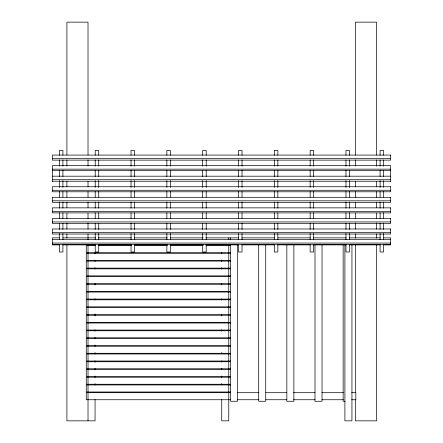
<?xml version="1.0" encoding="UTF-8"?>
<svg xmlns="http://www.w3.org/2000/svg" width="443" height="443" viewBox="0 0 443 443"><rect width="100%" height="100%" fill="white"/><g stroke="black" fill="none" stroke-linecap="round" stroke-linejoin="round"><path stroke-width="0.66" d="M52.352 158.6L390.648 158.6M52.352 169.154L390.648 169.154M52.352 170.677L390.648 170.677M52.352 176.192L390.648 176.192M52.352 179.708L390.648 179.708M52.352 181.237L390.648 181.237M52.352 190.268L390.648 190.268M52.352 200.823L390.648 200.823M52.352 211.383L390.648 211.383M52.352 221.937L390.648 221.937M52.352 232.497L390.648 232.497M59.268 237.863L52.352 237.863L52.352 244.901L59.268 244.901M62.729 237.863L95.61 237.863M98.368 237.863L131.488 237.863M134.251 237.863L167.371 237.863M170.129 237.863L203.248 237.863M205.934 237.863L238.456 237.863M241.911 237.863L274.422 237.863M277.855 237.863L310.399 237.863M313.107 237.863L346.376 237.863M349.139 237.863L380.271 237.863M383.732 237.863L390.648 237.863L390.648 244.901L383.732 244.901M52.352 239.536L390.648 239.536M52.352 243.052L390.648 243.052M52.352 244.575L390.648 244.575M62.729 244.901L95.61 244.901M98.368 244.901L131.488 244.901M134.251 244.901L167.371 244.901M170.129 244.901L203.248 244.901M205.934 244.901L238.456 244.901M241.911 244.901L274.422 244.901M277.855 244.901L310.399 244.901M313.107 244.901L346.376 244.901M349.139 244.901L380.271 244.901M95.61 245.605L86.258 245.605L86.258 252.643L230.537 252.643M98.368 245.605L131.488 245.605M134.251 245.605L167.371 245.605M170.129 245.605L203.248 245.605M206.006 245.605L230.537 245.605M230.537 253.346L86.258 253.346L86.258 260.384L230.537 260.384M230.537 261.088L86.258 261.088L86.258 268.126L230.537 268.126M230.537 268.829L86.258 268.829L86.258 275.867L230.537 275.867M230.537 276.57L86.258 276.57L86.258 283.609L230.537 283.609M230.537 284.312L86.258 284.312L86.258 291.35L230.537 291.35M230.537 292.053L86.258 292.053L86.258 299.091L230.537 299.091M230.537 299.795L86.258 299.795L86.258 306.833L230.537 306.833M230.537 307.542L86.258 307.542L86.258 314.574L230.537 314.574M230.537 315.283L86.258 315.283L86.258 322.321L230.537 322.321M230.537 323.025L86.258 323.025L86.258 330.063L230.537 330.063M230.537 330.766L86.258 330.766L86.258 337.804L230.537 337.804M230.537 338.507L86.258 338.507L86.258 345.546L230.537 345.546M230.537 346.249L86.258 346.249L86.258 353.287L230.537 353.287M230.537 353.99L86.258 353.99L86.258 361.028L230.537 361.028M230.537 361.732L86.258 361.732L86.258 368.77L230.537 368.77M230.537 369.473L86.258 369.473L86.258 376.511L230.537 376.511M230.537 377.214L86.258 377.214L86.258 384.253L230.537 384.253M230.537 384.956L86.258 384.956L86.258 391.994L230.537 391.994M230.626 392.697L86.258 392.697L86.258 399.736L230.626 399.736M237.542 392.697L258.983 392.697M265.9 392.697L286.654 392.697M293.571 392.697L315.012 392.697M321.928 392.697L343.369 392.697M351.67 392.697L355.823 392.697L355.823 399.736L351.67 399.736M237.542 399.736L258.983 399.736M265.9 399.736L286.654 399.736M293.571 399.736L315.012 399.736M321.928 399.736L343.369 399.736M345.064 401.264L343.142 401.264L343.142 244.497M390.648 181.719L390.648 165.638L52.352 165.638L52.352 181.719M383.61 155.233L383.61 150.421L380.094 150.421L380.094 155.233M383.61 159.923L383.61 166.23M383.61 170.234L383.61 176.535M383.61 180.661L383.61 187.411M383.61 191.537L383.61 197.152M383.61 201.964L383.61 208.149M383.61 212.839L383.61 218.454M383.61 223.145L383.61 229.452M383.61 233.455L383.61 239.757M383.61 244.447L383.61 252.006L380.094 252.006L380.094 244.447M380.094 159.923L380.094 166.23M380.094 170.234L380.094 176.535M380.094 180.661L380.094 187.411M380.094 191.537L380.094 197.152M380.094 201.964L380.094 208.149M380.094 212.839L380.094 218.454M380.094 223.145L380.094 229.452M380.094 233.455L380.094 239.757M376.572 155.05L376.572 22.15L355.463 22.15L355.463 155.05M376.572 159.895L376.572 166.125M376.572 181.353L376.572 186.891M376.572 191.736L376.572 197.273M376.572 202.119L376.572 207.656M376.572 213.194L376.572 218.731M376.572 222.884L376.572 229.114M376.572 233.959L376.572 238.112M376.572 245.034L376.572 420.85L355.463 420.85L355.463 399.392M355.463 159.895L355.463 166.125M355.463 181.353L355.463 186.891M355.463 191.736L355.463 197.273M355.463 202.119L355.463 207.656M355.463 213.194L355.463 218.731M355.463 222.884L355.463 229.114M355.463 233.959L355.463 238.112M355.463 245.034L355.463 392.47M351.941 244.901L351.941 420.85L344.903 420.85L344.903 244.901M349.494 155.233L349.494 150.421L345.972 150.421L345.972 155.233M349.494 159.923L349.494 166.23M349.494 170.234L349.494 176.535M349.494 180.661L349.494 187.411M349.494 191.537L349.494 197.152M349.494 201.964L349.494 208.149M349.494 212.839L349.494 218.454M349.494 223.145L349.494 229.452M349.494 233.455L349.494 239.757M349.494 244.447L349.494 252.006L345.972 252.006L345.972 244.447M345.972 159.923L345.972 166.23M345.972 170.234L345.972 176.535M345.972 180.661L345.972 187.411M345.972 191.537L345.972 197.152M345.972 201.964L345.972 208.149M345.972 212.839L345.972 218.454M345.972 223.145L345.972 229.452M345.972 233.455L345.972 239.757M322.033 244.497L322.033 401.264L314.995 401.264L314.995 244.497M313.666 155.233L313.666 150.421L310.15 150.421L310.15 155.233M313.666 159.923L313.666 166.23M313.666 170.234L313.666 176.535M313.666 180.661L313.666 187.411M313.666 191.537L313.666 197.152M313.666 201.964L313.666 208.149M313.666 212.839L313.666 218.454M313.666 223.145L313.666 229.452M313.666 233.455L313.666 239.757M313.666 244.447L313.666 252.006L310.15 252.006L310.15 244.447M310.15 159.923L310.15 166.23M310.15 170.234L310.15 176.535M310.15 180.661L310.15 187.411M310.15 191.537L310.15 197.152M310.15 201.964L310.15 208.149M310.15 212.839L310.15 218.454M310.15 223.145L310.15 229.452M310.15 233.455L310.15 239.757M293.881 244.497L293.881 401.264L286.842 401.264L286.842 244.497M277.844 155.233L277.844 150.421L274.328 150.421L274.328 155.233M277.844 159.923L277.844 166.23M277.844 170.234L277.844 176.535M277.844 180.661L277.844 187.411M277.844 191.537L277.844 197.152M277.844 201.964L277.844 208.149M277.844 212.839L277.844 218.454M277.844 223.145L277.844 229.452M277.844 233.455L277.844 239.757M277.844 244.447L277.844 252.006L274.328 252.006L274.328 244.447M274.328 159.923L274.328 166.23M274.328 170.234L274.328 176.535M274.328 180.661L274.328 187.411M274.328 191.537L274.328 197.152M274.328 201.964L274.328 208.149M274.328 212.839L274.328 218.454M274.328 223.145L274.328 229.452M274.328 233.455L274.328 239.757M265.728 244.497L265.728 401.264L258.69 401.264L258.69 244.497M242.022 155.233L242.022 150.421L238.506 150.421L238.506 155.233M242.022 159.923L242.022 166.23M242.022 170.234L242.022 176.535M242.022 180.661L242.022 187.411M242.022 191.537L242.022 197.152M242.022 201.964L242.022 208.149M242.022 212.839L242.022 218.454M242.022 223.145L242.022 229.452M242.022 233.455L242.022 239.757M242.022 244.447L242.022 252.006L238.506 252.006L238.506 244.447M238.506 159.923L238.506 166.23M238.506 170.234L238.506 176.535M238.506 180.661L238.506 187.411M238.506 191.537L238.506 197.152M238.506 201.964L238.506 208.149M238.506 212.839L238.506 218.454M238.506 223.145L238.506 229.452M238.506 233.455L238.506 239.757M237.575 244.497L237.575 401.264L230.537 401.264L230.537 244.497M230.537 237.863L230.537 239.785M228.776 237.863L228.776 239.785M228.776 245.605L228.776 275.867M228.776 276.57L228.776 291.35M228.776 292.053L228.776 306.833M228.776 307.542L228.776 322.321M228.776 323.025L228.776 337.804M228.776 338.507L228.776 345.546M228.776 346.249L228.776 391.994M228.776 392.697L228.776 420.85L221.738 420.85L221.738 399.459M221.738 252.493L221.738 253.872M221.738 260.08L221.738 261.459M221.738 267.672L221.738 269.051M221.738 283.542L221.738 284.921M221.738 298.72L221.738 300.099M221.738 314.591L221.738 315.97M221.738 329.769L221.738 331.148M221.738 352.539L221.738 353.918M221.738 360.818L221.738 362.202M221.738 368.41L221.738 369.789M221.738 376.002L221.738 377.381M221.738 383.588L221.738 384.973M206.2 155.233L206.2 150.421L202.678 150.421L202.678 155.233M206.2 159.923L206.2 166.23M206.2 170.234L206.2 176.535M206.2 180.661L206.2 187.411M206.2 191.537L206.2 197.152M206.2 201.964L206.2 208.149M206.2 212.839L206.2 218.454M206.2 223.145L206.2 229.452M206.2 233.455L206.2 239.757M206.2 244.447L206.2 252.006L202.678 252.006L202.678 244.447M202.678 159.923L202.678 166.23M202.678 170.234L202.678 176.535M202.678 180.661L202.678 187.411M202.678 191.537L202.678 197.152M202.678 201.964L202.678 208.149M202.678 212.839L202.678 218.454M202.678 223.145L202.678 229.452M202.678 233.455L202.678 239.757M170.378 155.233L170.378 150.421L166.856 150.421L166.856 155.233M170.378 159.923L170.378 166.23M170.378 170.234L170.378 176.535M170.378 180.661L170.378 187.411M170.378 191.537L170.378 197.152M170.378 201.964L170.378 208.149M170.378 212.839L170.378 218.454M170.378 223.145L170.378 229.452M170.378 233.455L170.378 239.757M170.378 244.447L170.378 252.006L166.856 252.006L166.856 244.447M166.856 159.923L166.856 166.23M166.856 170.234L166.856 176.535M166.856 180.661L166.856 187.411M166.856 191.537L166.856 197.152M166.856 201.964L166.856 208.149M166.856 212.839L166.856 218.454M166.856 223.145L166.856 229.452M166.856 233.455L166.856 239.757M134.55 155.233L134.55 150.421L131.034 150.421L131.034 155.233M134.55 159.923L134.55 166.23M134.55 170.234L134.55 176.535M134.55 180.661L134.55 187.411M134.55 191.537L134.55 197.152M134.55 201.964L134.55 208.149M134.55 212.839L134.55 218.454M134.55 223.145L134.55 229.452M134.55 233.455L134.55 239.757M134.55 244.447L134.55 252.006L131.034 252.006L131.034 244.447M131.034 159.923L131.034 166.23M131.034 170.234L131.034 176.535M131.034 180.661L131.034 187.411M131.034 191.537L131.034 197.152M131.034 201.964L131.034 208.149M131.034 212.839L131.034 218.454M131.034 223.145L131.034 229.452M131.034 233.455L131.034 239.757M98.728 155.233L98.728 150.421L95.212 150.421L95.212 155.233M98.728 159.923L98.728 166.23M98.728 170.234L98.728 176.535M98.728 180.661L98.728 187.411M98.728 191.537L98.728 197.152M98.728 201.964L98.728 208.149M98.728 212.839L98.728 218.454M98.728 223.145L98.728 229.452M98.728 233.455L98.728 239.757M98.728 244.447L98.728 252.006L95.212 252.006L95.212 244.447M95.212 159.923L95.212 166.23M95.212 170.234L95.212 176.535M95.212 180.661L95.212 187.411M95.212 191.537L95.212 197.152M95.212 201.964L95.212 208.149M95.212 212.839L95.212 218.454M95.212 223.145L95.212 229.452M95.212 233.455L95.212 239.757M95.057 252.493L95.057 253.878M95.057 260.08L95.057 261.475M95.057 267.672L95.057 269.073M95.057 283.542L95.057 284.96M95.057 298.72L95.057 300.155M95.057 313.965L95.057 315.97M95.057 329.769L95.057 331.231M95.057 337.45L95.057 338.829M95.057 345.042L95.057 346.426M95.057 352.539L95.057 354.023M95.057 360.818L95.057 362.308M95.057 368.41L95.057 369.905M95.057 376.002L95.057 377.502M95.057 383.588L95.057 385.1M95.057 399.459L95.057 420.85L66.904 420.85L66.904 245.034M88.019 155.05L88.019 22.15L66.904 22.15L66.904 155.05M88.019 159.895L88.019 166.125M88.019 181.353L88.019 186.891M88.019 191.736L88.019 197.273M88.019 202.119L88.019 207.656M88.019 213.194L88.019 218.731M88.019 222.884L88.019 229.114M88.019 233.959L88.019 239.785M88.019 244.901L88.019 420.85M66.904 159.895L66.904 166.125M66.904 181.353L66.904 186.891M66.904 191.736L66.904 197.273M66.904 202.119L66.904 207.656M66.904 213.194L66.904 218.731M66.904 222.884L66.904 229.114M66.904 233.959L66.904 238.112M62.906 155.233L62.906 150.421L59.39 150.421L59.39 155.233M62.906 159.923L62.906 166.23M62.906 170.234L62.906 176.535M62.906 180.661L62.906 187.411M62.906 191.537L62.906 197.152M62.906 201.964L62.906 208.149M62.906 212.839L62.906 218.454M62.906 223.145L62.906 229.452M62.906 233.455L62.906 239.757M62.906 244.447L62.906 252.006L59.39 252.006L59.39 244.447M59.39 159.923L59.39 166.23M59.39 170.234L59.39 176.535M59.39 180.661L59.39 187.411M59.39 191.537L59.39 197.152M59.39 201.964L59.39 208.149M59.39 212.839L59.39 218.454M59.39 223.145L59.39 229.452M59.39 233.455L59.39 239.757M390.648 155.078L52.352 155.078L52.352 160.122L390.648 160.122L390.648 155.078M390.648 186.747L52.352 186.747L52.352 191.791L390.648 191.791L390.648 186.747M390.648 197.307L52.352 197.307L52.352 202.351L390.648 202.351L390.648 197.307M390.648 207.861L52.352 207.861L52.352 212.906L390.648 212.906L390.648 207.861M390.648 218.421L52.352 218.421L52.352 223.46L390.648 223.46L390.648 218.421M390.648 228.976L52.352 228.976L52.352 234.02L390.648 234.02L390.648 228.976"/></g></svg>
